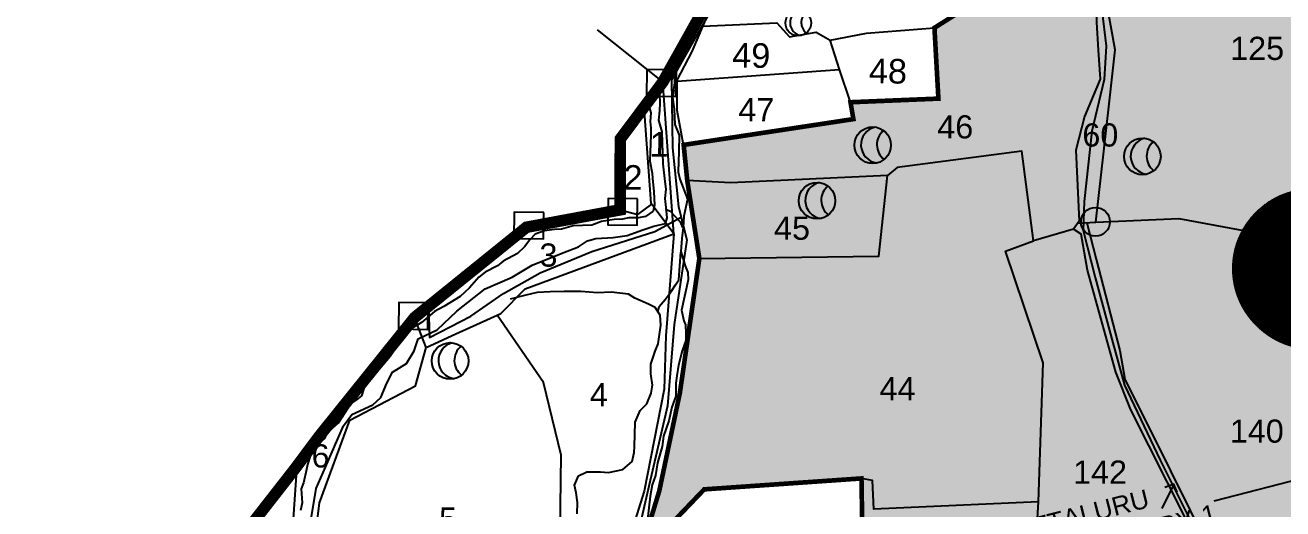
# Model space of a CAD drawing. Header units: inches. Extents: x 215816 to 245985, y 1583903 to 1595496.
# Drawn here: x 216634 to 217720, y 1589991 to 1590408 of the extents above; entities that cross this region are included whole.
import ezdxf
from ezdxf.enums import TextEntityAlignment as Align

# ---------------------------------------------------------------- set-up
doc = ezdxf.new("R2010")
doc.units = ezdxf.units.IN
doc.header["$MEASUREMENT"] = 0
doc.linetypes.add('ACAD_ISO03W100', pattern=[30, 12, -18])
for name, color, linetype in [('BOUNDRY STONES', 240, 'Continuous'), ('PAPER SIZE', 5, 'Continuous'), ('PLOTS', 7, 'Continuous'), ('PLOTS NO', 7, 'Continuous'), ('ROADS', 1, 'Continuous'), ('STREAMS', 4, 'Continuous'), ('STRUCTURE', 5, 'Continuous'), ('text2', 7, 'Continuous'), ('VILLAGE BOUNDRY', 5, 'Continuous'), ('wells', 7, 'Continuous'), ('WUA -18', 3, 'Continuous')]:
    doc.layers.add(name, color=color, linetype=linetype)
doc.styles.add('FONT1', font='Arial')
doc.styles.get("Standard").update_dxf_attribs({"font": 'arial.ttf'})
doc.dimstyles.get("Standard").update_dxf_attribs({"dimtxt": 0.18, "dimasz": 0.18, "dimexe": 0.18, "dimexo": 0.0625, "dimgap": 0.09, "dimtad": 0, "dimtih": 1, "dimtoh": 1, "dimdec": 4, "dimzin": 0, "dimdsep": 46, "dimtxsty": 'Standard', "dimcen": 0.09, "dimadec": 0, "dimazin": 0, "dimtfac": 1, "dimtdec": 4, "dimtofl": 0, "dimtmove": 0, "dimatfit": 3, "dimfxl": 1, "dimtolj": 1, "dimtzin": 0, "dimarcsym": 0})

# ---------------------------------------------------------------- blocks, each defined once
blk = doc.blocks.new('FGCFTCFTCF')
at = {"layer": 'wells'}
blk.add_circle((17641.3, 9533.1), 22.4, dxfattribs=at)
for centre, start, end in [((17649.2, 9533.6), 103.4859, 263.2384), ((17668.8, 9534), 129.795, 234.0532)]:
    blk.add_arc(centre, 22.4, start, end, dxfattribs=at)
blk = doc.blocks.new('gdggfg')
at = {"layer": 'PLOTS NO'}
for points in [[(18501.3, 7805), (18515.5, 7835.3)], [(18497.2, 7814.7), (18501.3, 7805), (18512.2, 7809.6)]]:
    blk.add_lwpolyline(points, dxfattribs=at)

msp = doc.modelspace()

# ---------------------------------------------------------------- hatches: boundary and pattern name
at = {"layer": 'PLOTS NO'}
h = msp.add_hatch(color=2, dxfattribs=at)
h.dxf.hatch_style = 1
h.paths.add_polyline_path([(217358.30355, 1589909.19877), (217356.54112, 1590017.1444), (217220.75833, 1590007.70882), (217175.56414, 1589960.58158), (217167.70011, 1589959.59648), (217181.96688, 1590006.41822), (217199.75081, 1590091.01179), (217216.54209, 1590206.95821), (217206.08805, 1590274.24576), (217203.00432, 1590304.994), (217349.53812, 1590327.25699), (217347.07371, 1590341.82641), (217422.96489, 1590344.93486), (217419.54553, 1590406.04792), (217479.11407, 1590443.49797), (217486.7374, 1590464.17034), (217542.42323, 1590453.25622), (217551.41763, 1590447.95051), (217565.02647, 1590446.33943), (217596.45784, 1590483.86608), (217600.93685, 1590562.01422), (217705.71027, 1590565.62338), (217750.91915, 1590548.81829), (217787.28894, 1590549.75976), (217789.7583, 1590550.37017), (217801.66344, 1590455.39247), (217814.78343, 1590389.51145), (217785.59443, 1590297.86677), (217840.3145, 1590308.70068), (218020.7866, 1590296.68796), (218081.16529, 1590288.59459), (218004.18675, 1590226.43689), (217927.5175, 1590225.84458), (217924.52055, 1590063.59249), (217993.89559, 1590067.38408), (218097.42578, 1590112.14853), (218155.7052, 1590151.41383), (218169.84391, 1590163.97732), (218248.01161, 1590196.51287), (218267.19975, 1590207.68945), (218306.09444, 1590238.92061), (218322.97831, 1590239.69281), (218361.17188, 1590316.84683), (218405.10868, 1590374.65696), (218417.42599, 1590371.21234), (218451.65907, 1590356.30006), (218466.64424, 1590350.84972), (218462.3506, 1590327.79851), (218448.39201, 1590252.85921), (218552.20022, 1590237.94934), (218542.64931, 1590218.33557), (218546.19626, 1590199.02148), (218531.80829, 1590145.79305), (218611.78377, 1590116.03357), (218610.9646, 1590096.59915), (218648.45302, 1590094.61395), (218704.47208, 1590096.95173), (218768.89258, 1590086.77145), (218775.96777, 1590131.54302), (218785.71983, 1590130.00192), (218782.26844, 1590149.37493), (218795.10182, 1590182.6925), (218785.97637, 1590184.37837), (218796.85667, 1590235.95528), (218810.84806, 1590235.75832), (218846.59319, 1590232.30235), (218862.96349, 1590228.78597), (218855.65845, 1590194.7778), (218863.74331, 1590162.94078), (218918.70883, 1590163.87263), (218963.25647, 1590157.96482), (218941.28717, 1590102.9219), (218929.24075, 1590072.74023), (218920.7019, 1590058.35093), (218917.62971, 1590053.17382), (218910.81201, 1590049.59416), (218903.99431, 1590046.01451), (218829.19118, 1589961.40645), (218779.47231, 1589900.26095), (218757.29639, 1589852.54687), (218652.34389, 1589816.97409), (218589.47822, 1589748.9489), (218500.2239, 1589762.55543), (218441.82919, 1589731.91412), (218375.6784, 1589738.26438), (218266.33607, 1589748.76088), (218241.9476, 1589729.46268), (218201.72405, 1589738.14195), (218188.79594, 1589742.16495), (218127.1924, 1589775.43774), (218131.00836, 1589811.38986), (218079.82602, 1589821.14557), (217998.5837, 1589811.12806), (217982.26913, 1589823.3161), (217992.62, 1589849.3299), (217861.98645, 1589860.55323), (217844.04887, 1589840.41956), (217839.48126, 1589839.11897), (217795.75701, 1589979.85098), (217704.43275, 1589974.39242), (217608.5486, 1589950.54086), (217490.72947, 1589918.52957), (217464.37695, 1589909.78229), (217394.02851, 1589908.60279)])
at = {"layer": 'text2'}
h = msp.add_hatch(dxfattribs=at)
h.set_pattern_fill('ANSI31', color=5)
h.set_pattern_definition([(45, (26882.78474, -22480.62036), (-0.088388347648, 0.088388347648), [])])
edge = h.paths.add_edge_path()
edge.add_arc((217746.21796, 1590197.9903), 69.0505, 0, 360)
h.paths.add_polyline_path([(217667.55494, 1590166.96711), (217824.88099, 1590166.96711), (217824.88099, 1590229.01349), (217667.55494, 1590229.01349)], flags=9)

# ---------------------------------------------------------------- linework, layer by layer
at = {"layer": 'BOUNDRY STONES'}
msp.add_lwpolyline([(217185.04184, 1590359.29579), (217128.61024, 1590404.17831)], dxfattribs=at)
for points in [[(217196.67528, 1590369.66449), (217171.21187, 1590370.02293), (217170.88984, 1590347.14597), (217196.35325, 1590346.78753)], [(217163.21563, 1590258.4616), (217137.75222, 1590258.82004), (217137.43019, 1590235.94308), (217162.8936, 1590235.58464)], [(217082.21549, 1590246.7148), (217056.75208, 1590247.07324), (217056.43005, 1590224.19629), (217081.89346, 1590223.83785)], [(216982.46279, 1590168.64562), (216956.99938, 1590169.00406), (216956.67735, 1590146.12711), (216982.14076, 1590145.76867)]]:
    msp.add_lwpolyline(points, close=True, dxfattribs=at)
msp.add_circle((217558.56192, 1590238.63664), 12.44164, dxfattribs=at)
at = {"layer": 'PLOTS'}
for points in [[(217558.99536, 1590238.20647), (217630.51312, 1590241.39427), (217720.56393, 1590224.7528), (217714.26943, 1590249.30009), (217752.09853, 1590276.91325), (217785.59443, 1590297.86677), (217814.78343, 1590389.51145), (217801.66344, 1590455.39247), (217789.7583, 1590550.37017)], [(217469.98272, 1590460.44864), (217484.46706, 1590464.61532), (217542.42323, 1590453.25622), (217551.41763, 1590447.95051), (217560.04206, 1590429.5172), (217559.40905, 1590410.84416), (217560.94452, 1590386.82863), (217562.55011, 1590361.7165), (217549.03226, 1590329.47095), (217541.5909, 1590300.4708), (217544.43782, 1590239.3156), (217539.52523, 1590232.17102), (217505.14584, 1590222.29669), (217495.12856, 1590299.56979), (217387.4549, 1590285.61154), (217379.08521, 1590278.66705), (217243.63157, 1590272.23748), (217206.08805, 1590274.24576), (217203.00432, 1590304.994), (217197.31062, 1590334.72682), (217197.30759, 1590360.80751), (217210.24058, 1590385.48155), (217225.61693, 1590421.40497)], [(217219.64313, 1590407.44851), (217283.51324, 1590410.34578), (217294.26172, 1590398.17151), (217317.45498, 1590402.28431), (217329.38939, 1590395.45742), (217360.80785, 1590401.32571), (217419.54553, 1590406.04792), (217479.11407, 1590443.49797), (217486.7374, 1590464.17034)], [(217543.1908, 1590237.502), (217558.99536, 1590238.20647), (217570.44442, 1590340.47655), (217575.65066, 1590386.98188), (217565.02647, 1590446.33943)], [(217420.43874, 1590406.60947), (217422.96489, 1590344.93486), (217347.07371, 1590341.82641), (217337.43945, 1590369.99982), (217329.38939, 1590395.45742)], [(217197.30768, 1590360.07855), (217337.43945, 1590369.99982)], [(217194.40336, 1590228.29583), (217185.04184, 1590359.29579)], [(216980.52143, 1590130.19566), (217006.29823, 1590141.8556), (217045.14313, 1590159.42679), (217066.06025, 1590180.84782), (217194.40336, 1590228.29583), (217174.98836, 1590254.4543), (217168.79022, 1590337.55211)], [(217203.00432, 1590304.994), (217349.53812, 1590327.25699), (217347.07371, 1590341.82641)], [(217714.26943, 1590249.30009), (217735.35477, 1590246.63185), (217757.54216, 1590218.73851), (217812.95881, 1590214.61528), (217849.40318, 1590229.14647), (217927.5175, 1590225.84458), (218004.18675, 1590226.43689), (218081.16529, 1590288.59459), (218020.7866, 1590296.68796), (217840.3145, 1590308.70068), (217785.59443, 1590297.86677)], [(217206.08805, 1590274.24576), (217216.54209, 1590206.95821), (217371.62404, 1590208.86275), (217379.08521, 1590278.66705)], [(217148.11206, 1590248.94457), (217163.40615, 1590244.92153), (217175.43648, 1590253.85053)], [(217194.40336, 1590228.29583), (217187.59532, 1590140.12152), (217186.17695, 1590094.09054), (217168.82561, 1590006.01987), (217158.05243, 1589971.26664), (217096.03951, 1589949.25749), (217097.27855, 1590037.27794), (217082.02356, 1590099.85001), (217041.99385, 1590158.00224)], [(217876.68344, 1589662.43073), (217778.79811, 1589763.27212), (217697.78498, 1589850.45091), (217651.61471, 1589952.71787), (217589.12063, 1590076.37192), (217576.02705, 1590108.86374), (217551.82501, 1590196.89674), (217546.36739, 1590228.06917), (217539.52523, 1590232.17102)], [(217551.09308, 1590237.85424), (217559.21621, 1590206.44088), (217579.60137, 1590127.6084), (217584.07726, 1590102.86742), (217623.3114, 1590023.67147), (217657.21809, 1589955.22924), (217676.59089, 1589916.12434), (217706.74489, 1589849.33162), (217774.61533, 1589775.47994), (217839.8093, 1589707.71332), (217885.63558, 1589663.44236)], [(217509.45542, 1589996.92986), (217513.33487, 1590116.79609), (217480.84439, 1590213.18254), (217505.14584, 1590222.29669)], [(217216.54209, 1590206.95821), (217199.75081, 1590091.01179), (217181.96688, 1590006.41822), (217167.70011, 1589959.59648), (217126.83543, 1589942.29452), (217105.96184, 1589903.95953), (217088.42508, 1589837.64184), (217069.7468, 1589767.00738), (217062.64953, 1589728.35945), (217035.7786, 1589685.90675), (217007.41639, 1589618.23953), (216987.50234, 1589554.73801), (216995.34327, 1589516.07976), (217093.79797, 1589547.46885), (217096.38892, 1589607.25967), (217178.68068, 1589666.9144), (217176.55129, 1589740.68803), (217063.53121, 1589733.16062)], [(216779.7945, 1589894.40638), (216803.94314, 1589914.09613), (216881.95124, 1589942.08544), (216888.53981, 1589996.02629), (216914.76932, 1590067.40596), (216971.51608, 1590096.96889), (216980.52143, 1590130.19566), (216970.70255, 1590156.04254)], [(216797.28468, 1589934.06463), (216865.71271, 1589978.01909), (216869.38243, 1590028.21889)], [(217175.56414, 1589960.58158), (217220.75833, 1590007.70882), (217356.54112, 1590017.1444), (217358.83224, 1589882.73999), (217235.24517, 1589857.97563)], [(217358.83224, 1589882.73999), (217502.24948, 1589877.1386), (217509.45542, 1589996.92986), (217367.14011, 1589990.6867), (217366.05655, 1590015.38682), (217356.54112, 1590017.1444)]]:
    msp.add_lwpolyline(points, dxfattribs=at)
at = {"layer": 'ROADS', "color": 1}
for points in [[(217477.15804, 1590558.41158), (217471.2927, 1590541.36485), (217471.17161, 1590504.8639), (217475.97474, 1590469.39736), (217517.56907, 1590460.72888), (217547.63148, 1590454.46371), (217558.94322, 1590446.13115), (217564.15279, 1590421.1684), (217567.77728, 1590390.2591), (217566.14248, 1590361.31534), (217555.55016, 1590316.71374), (217548.79219, 1590256.1231), (217547.82589, 1590231.22997), (217558.20122, 1590190.5133), (217573.69726, 1590134.14768), (217583.75612, 1590097.55938), (217614.4451, 1590033.00562), (217647.0029, 1589967.81399), (217677.85917, 1589903.12106), (217703.72565, 1589848.88968), (217759.33381, 1589788.3606)], [(217230.76735, 1590428.46007), (217210.17691, 1590392.23409), (217192.46907, 1590361.07967), (217193.2602, 1590302.51337), (217198.4947, 1590251.51413), (217205.78498, 1590223.11803), (217194.76087, 1590149.95836), (217189.15777, 1590079.73316), (217172.39408, 1590007.73826), (217164.84152, 1589975.30233)], [(216982.65376, 1590165.6819), (216983.45218, 1590138.68052), (217019.27268, 1590157.10322), (217047.51251, 1590176.88758), (217079.2167, 1590194.48857), (217123.79374, 1590213.11886), (217178.18497, 1590230.26417), (217200.77485, 1590242.63283)]]:
    msp.add_lwpolyline(points, dxfattribs=at)
at = {"layer": 'STREAMS', "color": 4}
for points in [[(217193.90536, 1590374.54899), (217194.91181, 1590367.64178), (217195.05952, 1590358.54084), (217193.2299, 1590346.15913), (217194.73938, 1590335.79828), (217195.38256, 1590322.69242), (217198.97826, 1590313.54294), (217198.77647, 1590299.20823), (217198.12675, 1590281.8901), (217199.83029, 1590275.52456), (217206.34381, 1590258.06236), (217203.23995, 1590243.3549), (217202.55453, 1590233.85216), (217201.45323, 1590224.21741), (217200.4679, 1590213.00376), (217204.43078, 1590200.54051), (217206.5599, 1590194.99602), (217207.02044, 1590188.51011), (217200.99513, 1590162.26343), (217203.07417, 1590153.18706), (217204.67873, 1590149.58004), (217204.98983, 1590142.26901), (217204.76454, 1590136.06849), (217201.60419, 1590127.15199), (217198.53525, 1590114.92551), (217197.164, 1590105.70817), (217196.10927, 1590099.38137), (217196.23074, 1590088.27295), (217192.78298, 1590078.53336), (217190.13537, 1590066.85243), (217185.53582, 1590053.68249), (217184.58221, 1590044.73501), (217180.52063, 1590030.5925), (217178.56816, 1590019.66579), (217175.8332, 1590011.57051), (217174.04238, 1590001.94547), (217171.68647, 1589981.57517)], [(216881.46518, 1589982.24534), (216885.79004, 1590008.53318), (216893.73786, 1590026.86539), (216909.17862, 1590062.43844), (216916.56976, 1590072.43468), (216934.48303, 1590080.74592), (216941.38238, 1590087.01637), (216946.83031, 1590099.4553), (216951.61734, 1590108.74822), (216963.80702, 1590116.26166), (216970.33492, 1590127.36802), (216973.77512, 1590137.63947), (216990.14464, 1590145.53326), (217007.06775, 1590161.54338), (217031.72564, 1590180.73824), (217054.80815, 1590190.81647), (217072.31307, 1590201.32912), (217098.60455, 1590211.71808), (217112.08128, 1590217.01766), (217119.84368, 1590222.17817), (217127.12357, 1590224.27144), (217142.07607, 1590225.15883), (217154.1825, 1590226.74497), (217160.5866, 1590229.07008), (217167.65304, 1590231.60554), (217177.14793, 1590234.98501), (217187.28662, 1590237.25763), (217188.89218, 1590242.06562), (217187.92056, 1590251.08171), (217186.9304, 1590258.78077), (217187.92034, 1590266.67137), (217186.91473, 1590273.27277), (217185.37366, 1590288.66453), (217184.45177, 1590316.28393), (217181.51549, 1590326.20604), (217182.50853, 1590334.31628), (217182.82704, 1590341.33805), (217182.15558, 1590356.05888)], [(217172.12123, 1590342.00879), (217174.77969, 1590332.72673), (217174.00446, 1590325.23991), (217174.59314, 1590319.47443), (217174.64605, 1590313.7165), (217173.78806, 1590290.83365), (217175.7881, 1590280.62995), (217175.99568, 1590276.34266), (217177.30693, 1590264.60987), (217177.68252, 1590253.22412), (217176.53562, 1590247.88471), (217170.17423, 1590243.28817), (217163.99597, 1590242.17014), (217155.5537, 1590242.02125), (217150.18078, 1590241.0257), (217143.07416, 1590240.59019), (217132.0644, 1590238.87072), (217123.71462, 1590235.77498), (217107.63015, 1590235.19804), (217097.40877, 1590232.39637), (217091.37387, 1590231.94578), (217082.71793, 1590230.94504), (217074.77204, 1590227.97743), (217070.28207, 1590223.08681), (217065.50932, 1590217.129), (217059.66486, 1590211.18626), (217047.24784, 1590204.66669), (217042.36923, 1590200.71872), (217031.5727, 1590195.11351), (217026.01873, 1590190.77333), (217022.06848, 1590186.14285), (217018.12181, 1590181.78012), (217010.05641, 1590174.03777), (216995.868, 1590165.40086), (216987.90497, 1590161.2285), (216976.51785, 1590151.74887), (216967.8721, 1590146.64894), (216963.77453, 1590141.08325), (216957.37358, 1590133.67562), (216949.71268, 1590122.403), (216934.03157, 1590104.09482), (216926.7987, 1590094.69054), (216924.83684, 1590088.55933), (216920.49795, 1590084.8715), (216915.63065, 1590081.72674), (216904.79552, 1590064.95759), (216899.64356, 1590060.61183), (216894.482, 1590055.59667), (216892.82006, 1590051.73734), (216882.25372, 1590043.45116), (216880.41073, 1590036.2471), (216878.16761, 1590029.18258), (216877.4376, 1590024.9084), (216874.73066, 1590013.43213), (216872.64003, 1590008.28272), (216873.6761, 1589996.21821), (216872.10646, 1589989.41203)], [(217187.32872, 1590249.60887), (217192.17005, 1590247.45408), (217193.94394, 1590244.92524), (217200.11824, 1590238.57849), (217201.8608, 1590233.8243)], [(217180.78492, 1590160.74236), (217181.82284, 1590165.5747), (217187.03275, 1590171.4561), (217192.11954, 1590178.44709), (217195.94399, 1590184.34799), (217198.77516, 1590188.60112), (217200.49338, 1590212.32439)], [(217111.17323, 1589986.69424), (217111.44703, 1589996.34064), (217110.18615, 1590004.7679), (217108.76208, 1590011.40533), (217112.32453, 1590019.48896), (217119.40505, 1590022.69798), (217131.13193, 1590022.80864), (217138.16005, 1590022.2961), (217150.47164, 1590024.74214), (217158.56984, 1590031.65905), (217160.1994, 1590039.6321), (217160.40917, 1590044.72997), (217160.98676, 1590065.63234), (217165.40388, 1590075.63402), (217171.14397, 1590081.61913), (217174.99772, 1590090.80152), (217176.06021, 1590097.6796), (217174.67882, 1590107.34939), (217174.66132, 1590115.89702), (217178.5403, 1590126.87127), (217181.11594, 1590133.45231), (217183.28255, 1590149.52669), (217182.57534, 1590158.08403), (217178.52884, 1590164.62051), (217172.77514, 1590167.45872), (217160.70824, 1590172.59153), (217155.24194, 1590176.25291), (217140.36614, 1590177.84092), (217128.49527, 1590177.31868), (217114.30141, 1590178.3457), (217099.68198, 1590178.55149), (217087.6772, 1590178.30687), (217076.63014, 1590177.49738), (217066.66908, 1590175.43178), (217053.32455, 1590171.89638)]]:
    msp.add_lwpolyline(points, dxfattribs=at)
at = {"layer": 'VILLAGE BOUNDRY', "linetype": 'ACAD_ISO03W100', "const_width": 10}
msp.add_lwpolyline([(217800.73971, 1591003.50845), (217703.21867, 1590942.4968), (217598.41959, 1590881.24268), (217550.44427, 1590846.83186), (217463.70849, 1590735.82089), (217369.2745, 1590657.71823), (217344.09941, 1590604.02287), (217325.43356, 1590597.44406), (217295.25496, 1590591.47613), (217291.77811, 1590549.2031), (217241.98951, 1590460.99107), (217185.04184, 1590359.29579), (217148.32582, 1590310.17198), (217148.11206, 1590248.94457), (217067.24324, 1590233.90833), (216970.70255, 1590156.04254), (216888.3022, 1590053.54506), (216867.14724, 1590025.22684), (216798.99483, 1589937.94233), (216740.02677, 1589804.23474), (216716.5005, 1589755.66436), (216664.93889, 1589651.79866), (216640.83141, 1589598.23106), (216603.98345, 1589593.93759)], dxfattribs=at)
at = {"layer": 'WUA -18', "color": 17, "const_width": 4}
msp.add_lwpolyline([(217358.30355, 1589909.19877), (217356.54112, 1590017.1444), (217220.75833, 1590007.70882), (217175.56414, 1589960.58158), (217167.70011, 1589959.59648), (217181.96688, 1590006.41822), (217199.75081, 1590091.01179), (217216.54209, 1590206.95821), (217206.08805, 1590274.24576), (217203.00432, 1590304.994), (217349.53812, 1590327.25699), (217347.07371, 1590341.82641), (217422.96489, 1590344.93486), (217419.54553, 1590406.04792), (217479.11407, 1590443.49797), (217486.7374, 1590464.17034), (217542.42323, 1590453.25622), (217551.41763, 1590447.95051), (217565.02647, 1590446.33943), (217596.45784, 1590483.86608), (217600.93685, 1590562.01422), (217705.71027, 1590565.62338), (217750.91915, 1590548.81829)], dxfattribs=at)

# ---------------------------------------------------------------- block references
at = {"layer": 'PLOTS NO', "xscale": 0.7040403779441003, "yscale": 0.7040403779441003, "zscale": 0.7040403779441003, "rotation": 178.9922309364873}
msp.add_blockref('gdggfg', (230746.5311, 1595277.36795), dxfattribs=at)
at = {"layer": 'wells', "rotation": 359.1935136976742}
for p, xscale, yscale, zscale in [((208498.34422, 1585811.74666), 0.4953184604337107, 0.4953184604337107, 0.4953184604337107), ((204852.83315, 1583768.56299), 0.7040403779441005, 0.7040403779441005, 0.7040403779441005), ((205085.7155, 1583758.81455), 0.7040403779441005, 0.7040403779441005, 0.7040403779441005), ((204804.74961, 1583720.65075), 0.7040403779441005, 0.7040403779441005, 0.7040403779441005), ((204487.94101, 1583582.3717), 0.7040403779441005, 0.7040403779441005, 0.7040403779441005)]:
    msp.add_blockref('FGCFTCFTCF', p, dxfattribs=dict(at, xscale=xscale, yscale=yscale, zscale=zscale))

# ---------------------------------------------------------------- texts
at = {"layer": 'PLOTS NO'}
for s, height, p in [('49', 21.189139, (217244.7588, 1590371.89246)), ('48', 21.189139, (217362.78709, 1590358.31005)), ('1', 21.18914, (217173.43952, 1590294.99608)), ('2', 21.18914, (217150.87864, 1590266.43413))]:
    msp.add_text(s, height=height, rotation=359.19351371, dxfattribs=at).set_placement(p)
for s, p in [('125', (217674.89132, 1590378.32203)), ('47', (217250.22284, 1590325.36007)), ('46', (217421.97743, 1590310.58021)), ('60', (217547.25498, 1590303.56517)), ('45', (217281.03105, 1590223.12684)), ('3', (217078.47608, 1590199.95271)), ('4', (217121.99261, 1590079.41946)), ('44', (217372.06895, 1590084.59082)), ('140', (217674.56044, 1590047.99576)), ('6', (216881.69885, 1590026.58543)), ('142', (217539.24781, 1590012.60761)), ('5', (216991.76111, 1589972.05673))]:
    msp.add_text(s, height=20, dxfattribs=at).set_placement(p)
at = {"layer": 'PLOTS NO', "color": 1}
msp.add_text('TC1', height=40, dxfattribs=at).set_placement((217746.21796, 1590197.9903), align=Align.MIDDLE_CENTER)
at = {"layer": 'STRUCTURE', "color": 5, "insert": (217473.51224, 1589975.40396), "char_height": 16, "width": 280.5522338, "attachment_point": 1, "rotation": 14.21037714, "style": 'FONT1', "bg_fill": 1, "box_fill_scale": 1.1, "bg_fill_color": 7, "bg_fill_true_color": 16777215, "bg_fill_transparency": 0}
msp.add_mtext('{\\C1;KATTALURU DISTRIBUTORY-1}', dxfattribs=at)

# ---------------------------------------------------------------- leaders
at = {"layer": 'PAPER SIZE', "color": 1}
msp.add_leader([(217745.66139, 1590019.4422), (217660.82339, 1589997.55845)], dimstyle='Standard', override={"dimasz": 40, "dimgap": 0.09, "dimtad": 0, "dimtfill": 2, "dimtfillclr": 5}, dxfattribs=at)

doc.saveas('drawing.dxf')
